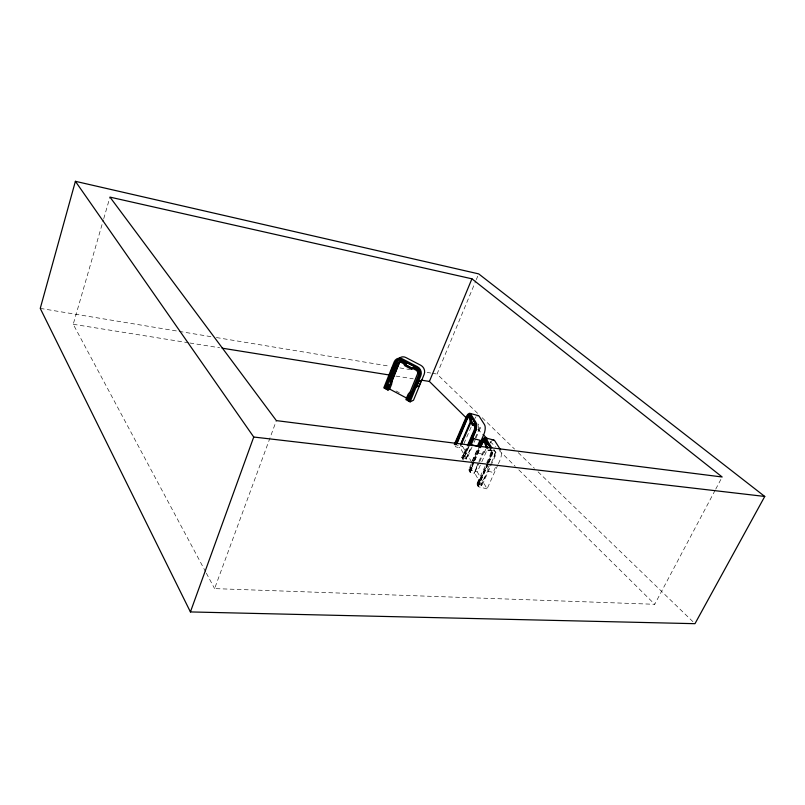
<?xml version="1.0" encoding="UTF-8"?>
<svg xmlns="http://www.w3.org/2000/svg" width="805" height="805" viewBox="0 0 805 805"><rect width="100%" height="100%" fill="white"/><g stroke="black" fill="none" stroke-linecap="round" stroke-linejoin="round"><path stroke-width="0.6" stroke-dasharray="4.03 3.02" d="M205.718 572.023L73.225 324.274L103.382 219.916M103.724 218.708L109.963 197.114M473.843 462.764L470.15 472.394L474.185 473.39L477.888 463.771L474.185 473.39M715.132 490.275L654.717 604.293L214.593 588.606L276.367 420.613M470.16 470.392C470.15 473.461 473.904 465.743 471.831 466.598M477.617 413.337L437.035 374.063L475.825 280.804M476.298 279.647L477.737 276.196M455.056 445.668L455.7 446.815L459.595 447.791L461.034 444.471M471.65 462.09L462.664 446.513L471.489 426.217M468.44 447.107L463.076 459.383L461.708 457.451L466.86 446.856M462.382 458.639L467.745 446.373M462.704 458.719L468.057 446.453M468.953 446.664L463.137 459.967L462.764 459.303L468.128 447.017M478.784 426.248L478.371 427.183A3.18 1.298 -75.5 0 1 478.049 431.369M472.102 446.866L466.719 459.152L465.964 458.961L469.858 450.065M465.964 458.961L471.307 446.765M475.161 437.97L479.669 427.666L477.898 424.829M474.065 442.388L475.534 439.037M476.027 437.92L480.434 427.868L477.888 423.792M472.153 460.943L477.737 448.284M473.773 462.161L469.778 471.227L468.671 469.768L472.133 461.909M472.626 460.792L478.562 447.318M469.063 470.462L479.045 447.811M469.385 470.543L473.38 461.476M473.873 460.349L478.874 449.019M470.15 472.394L469.446 471.146L473.451 462.08M473.954 460.943L479.448 448.476M474.276 461.024L480.253 447.62M474.839 460.52L479.79 449.311M478.874 461.537L484.328 449.22M493.847 449.301L496.393 453.366L481.903 485.727L474.648 473.018L479.186 462.784M479.689 461.647L485.234 449.13M485.838 449.049L483.453 454.443L477.868 453.034M497.882 464.857L487.085 488.856L477.305 471.901L481.279 462.956M481.782 461.839L487.739 448.405M488.072 463.861L478.16 486.069L476.691 483.966L486.21 463.932M486.713 462.784L489.762 455.952A3.331 1.409 -76 0 0 490.084 451.535L489.128 449.995L487.83 450.126L491.936 451.172L493.234 451.042L493.666 450.076L496.393 453.366M477.425 485.264L486.824 464.183M487.317 463.076L490.295 456.415A4.548 1.922 -76 0 0 490.648 450.267L489.601 448.586M477.747 485.345L490.617 456.505A4.548 1.932 -76 0 0 490.97 450.357L489.933 448.667M487.085 488.856L478.24 486.713L477.828 485.989L487.739 463.781M488.243 462.664L490.718 457.119A6.027 2.556 -76 0 0 491.775 453.265L491.875 451.756A6.027 2.556 -76 0 0 491.624 449.874M488.575 462.754L491.05 457.2A6.027 2.556 -76 0 0 492.107 453.356L492.197 451.847A6.027 2.556 -76 0 0 491.946 449.955M478.24 486.713L488.484 463.771M488.997 462.623L491.04 458.045A7.768 3.29 -76 0 0 492.408 449.613M493.888 456.999A3.321 1.419 -76 0 0 494.2 452.591L494.632 451.615M489.058 465.713L486.753 470.875L493.153 472.454L495.467 467.313M481.903 485.727L480.796 484.962L485.244 476.339M481.118 485.536L490.839 463.821M491.352 462.684L495.608 453.165M498.396 463.71L499.945 460.289A7.748 3.341 -76 0 0 500.911 450.518M715.715 489.168L721.582 478.1M464.555 452.601L462.332 457.522L464.425 452.601M470.432 471.207L472.072 466.337M477.365 484.087C483.896 468.611 473.27 494.381 479.518 478.935M472.354 466.417L470.341 471.136M479.76 478.995L477.476 484.087M73.225 324.274L188.642 342.799M189.879 343L219.664 347.78M395.889 376.056L413.257 378.843M40.25 308.396L177.885 331.177M179.123 331.378L211.363 336.721M216.324 337.537L389.922 366.265M399.833 367.905L409.755 369.555M427.113 372.423L430.836 373.037M432.074 373.248L437.035 374.063M476.691 483.966L480.796 484.962M468.671 469.768L477.305 471.901M473.873 472.827L474.648 473.018M461.708 457.451L465.662 458.437M454.342 444.4L462.664 446.513M489.128 449.995L493.234 451.042L494.2 452.591M479.669 427.666L480.434 427.868M396.06 390.968L399.33 392.709M482.135 417.704L514.596 449.12M518.209 452.611L534.44 468.329M538.052 471.821L693.175 621.933M477.677 429.186L482.145 433.613M490.195 441.573L495.558 446.876M499.14 450.418L515.23 466.337M518.802 469.868L654.717 604.293M490.165 448.315L491.936 451.172M466.719 459.152L460.047 447.469L459.303 447.288L459.595 447.791M206.311 573.12L214.593 588.606M490.124 443.112A7.627 3.24 -75.8 0 1 491.946 440.677M474.809 418.66A7.305 2.979 -75.3 0 1 476.077 416.728"/><path stroke-width="1.21" d="M389.187 385.082C388.976 382.747 385.193 389.469 387.799 388.755M407.038 399.421C406.183 398.676 408.93 393.232 409.232 395.647M406.948 399.189L408.527 395.185M387.064 388.241L387.849 388.654M389.288 385.042L387.758 388.694M407.018 399.552L407.722 399.481L409.101 395.104M75.398 181.316L40.25 308.396L190.413 611.931L694.977 623.684L764.75 496.454L478.693 273.891L75.398 181.316L253.736 437.024L764.75 496.454M463.106 438.524L461.034 444.471M190.413 611.931L253.736 437.024M391.2 370.713L392.397 367.714M410.107 401.866L420.794 375.824A6.873 6.259 67.1 0 0 417.413 366.688L402.389 358.869A6.843 6.199 68.6 0 0 394.168 361.898L383.794 387.849L387.93 390.053L390.053 384.77L390.415 381.208L397.469 363.629A2.938 2.657 68.6 0 1 401.001 362.331L403.486 363.629L404.895 365.792L411.114 369.042L413.488 368.851L415.994 370.159A2.948 2.677 67.1 0 1 417.443 374.073L410.228 391.693L408.075 394.329L405.911 399.632L410.107 401.866L413.508 400.236L424.155 374.365A6.832 6.219 67.1 0 0 420.794 365.289L405.861 357.531A6.802 6.168 68.6 0 0 399.039 358.477M390.827 384.226L399.894 361.656M466.055 417.694L429.397 381.439L471.921 278.812L109.963 197.114L276.367 420.613L722.166 476.993L471.921 278.812M454.342 444.4L466.065 417.252A7.326 2.928 -75.3 0 1 470.794 414.102L476.007 422.464A7.436 3.019 -75.5 0 1 475.252 432.255L469.436 445.557M455.197 443.887L466.538 417.654A5.685 2.274 -75.3 0 1 468.188 415.128L468.882 414.696A5.685 2.274 -75.3 0 1 469.798 414.776L475.473 423.692A5.776 2.345 -75.5 0 1 476.067 426.278L475.966 427.707A5.776 2.345 -75.5 0 1 474.96 431.389L468.611 445.91M455.499 443.968L466.84 417.735A5.685 2.274 -75.3 0 1 468.5 415.209L469.194 414.776A5.685 2.274 -75.3 0 1 470.11 414.857L475.795 423.782A5.776 2.345 -75.5 0 1 476.168 424.587M455.55 444.521L466.91 418.258A4.297 1.721 -75.3 0 1 469.738 416.537L470.623 417.956L470.724 420.411L473.048 423.752L471.036 420.502L470.935 418.037L470.05 416.618A4.297 1.721 -75.3 0 0 467.222 418.338L456.123 443.998M456.344 444.058L457.31 441.251M456.777 443.535L457.653 441.12M456.999 443.595L467.192 419.083A3.14 1.258 -75.3 0 1 469.214 417.745L470.18 421.418L472.324 424.909L474.306 425.432M460.732 443.998L470.593 421.267M461.034 445.195L471.438 421.236M467.343 445.759L474.075 430.333A3.19 1.288 -75.5 0 0 474.407 426.147L473.531 424.728L472.324 424.909M468.228 445.256L474.568 430.756A4.357 1.771 -75.5 0 0 474.94 424.919L473.984 423.38L475.252 425.01A4.357 1.771 -75.5 0 1 475.695 426.459M468.55 445.336L474.88 430.836A4.357 1.771 -75.5 0 0 475.725 426.952M468.933 445.99L475.272 431.48M478.744 445.98L483.815 434.469A7.416 3.059 -75.5 0 0 484.54 424.708L479.217 416.336A7.305 2.979 -75.3 0 0 477.405 415.692M479.066 446.191L481.038 441.704A7.647 3.19 -75.8 0 1 486.089 438.614L491.775 447.721M479.549 446.674L481.541 442.146A5.937 2.475 -75.8 0 1 483.302 439.56L484.047 439.138A5.937 2.475 -75.8 0 1 485.033 439.278L490.577 447.983M479.871 446.755L481.873 442.227A5.937 2.475 -75.8 0 1 483.624 439.651L484.369 439.228A5.937 2.475 -75.8 0 1 485.355 439.359L490.909 448.073M479.951 447.349L481.954 442.81A4.478 1.872 -75.8 0 1 484.982 441.13L485.938 442.68L486.069 445.286L487.709 447.942M480.273 447.429L482.276 442.891A4.478 1.872 -75.8 0 1 485.304 441.21L486.27 442.76L486.401 445.366L488.041 448.023M480.776 447.067L482.265 443.696A3.28 1.369 -75.8 0 1 484.429 442.388L486.663 448.224M409.665 393.595L411.103 391.844M408.487 395.134L409.091 394.993M408.024 400.628L418.771 374.395A4.025 3.663 67.1 0 0 416.598 368.952L413.861 367.523L411.305 367.865L405.499 364.836L404.03 362.512L401.464 361.173M387.93 390.053L389.57 389.338L391.693 384.066L392.055 380.524L399.099 362.985A2.928 2.646 68.6 0 1 399.954 361.868M386.098 388.956L396.583 362.793A4.015 3.633 68.6 0 1 401.594 361.123L404.16 362.461L405.629 364.786L411.305 367.865M398.223 359.553L397.499 359.855A5.313 4.81 68.6 0 0 395.346 362.27L384.881 388.433L395.476 362.22A5.313 4.81 68.6 0 1 397.63 359.805M413.861 367.523L416.467 369.002A4.025 3.663 67.1 0 1 418.65 374.446M411.114 369.042L412.703 368.378M398.093 359.604L398.847 359.382A5.313 4.81 68.6 0 1 400.81 359.463M472.726 423.672L474.296 423.46M222.14 348.173L389.68 375.06M421.951 380.242L429.397 381.439M485.043 437.789L493.767 440.043M469.818 413.368L478.22 415.591M400.81 359.553L416.94 367.845A5.343 4.86 67.1 0 1 419.445 370.24L420.099 371.528A5.333 4.86 67.1 0 1 419.888 374.979L409 401.272L419.767 375.029A5.343 4.86 67.1 0 0 419.979 371.578L419.757 370.894M389.016 388.735L406.505 398.042M483.04 434.499L487.508 438.916M500.64 449.995L494.834 440.878A7.627 3.24 -75.8 0 0 492.881 440.114M476.168 428.542A5.776 2.345 -75.5 0 1 475.554 430.786M419.576 370.189A5.333 4.86 67.1 0 0 417.071 367.794L400.679 359.513A5.313 4.81 68.6 0 0 398.717 359.433M405.619 363.508C406.545 365.802 407.149 361.767 405.619 363.508M486.673 444.31C487.357 445.869 487.397 441.844 486.673 444.31M471.297 419.486L471.8 418.65L471.297 419.486M418.932 381.339L416.628 386.953L419.063 385.847L421.367 380.252L418.932 381.339M473.823 438.675L471.207 444.662L477.375 446.232L480.001 440.265L473.823 438.675"/></g></svg>
